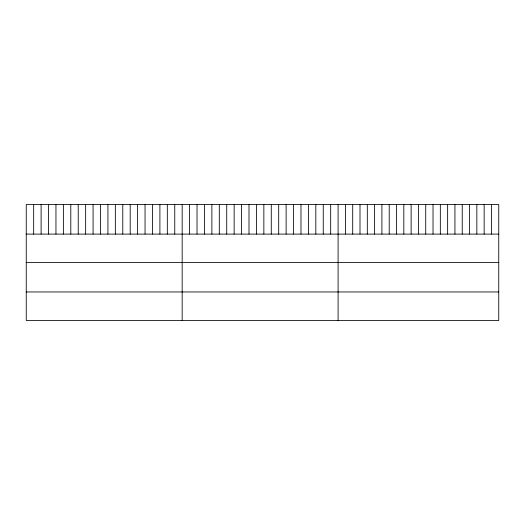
<?xml version="1.0" encoding="UTF-8"?>
<svg xmlns="http://www.w3.org/2000/svg" width="525" height="525" viewBox="0 0 525 525"><rect width="100%" height="100%" fill="white"/><g stroke="black" fill="none" stroke-linecap="round" stroke-linejoin="round"><path stroke-width="0.79" d="M498.75 234.098L498.75 320.453L26.25 320.453L26.25 204.547L498.75 204.547L498.75 234.098L26.25 234.098M26.25 262.592L498.75 262.592M26.25 291.959L498.75 291.959M491.446 204.547L491.446 234.098M484.148 204.547L484.148 234.098M476.844 204.547L476.844 234.098M469.54 204.547L469.54 234.098M462.236 204.547L462.236 234.098M454.939 204.547L454.939 234.098M447.635 204.547L447.635 234.098M440.331 204.547L440.331 234.098M433.027 204.547L433.027 234.098M425.729 204.547L425.729 234.098M418.425 204.547L418.425 234.098M411.121 204.547L411.121 234.098M403.823 204.547L403.823 234.098M396.519 204.547L396.519 234.098M389.215 204.547L389.215 234.098M381.911 204.547L381.911 234.098M374.614 204.547L374.614 234.098M367.31 204.547L367.31 234.098M360.006 204.547L360.006 234.098M352.702 204.547L352.702 234.098M345.404 204.547L345.404 234.098M338.1 204.547L338.1 320.453M330.678 204.547L330.678 234.098M323.249 204.547L323.249 234.098M315.827 204.547L315.827 234.098M308.398 204.547L308.398 234.098M300.976 204.547L300.976 234.098M293.547 204.547L293.547 234.098M286.125 204.547L286.125 234.098M278.703 204.547L278.703 234.098M271.274 204.547L271.274 234.098M263.852 204.547L263.852 234.098M256.423 204.547L256.423 234.098M249.001 204.547L249.001 234.098M241.572 204.547L241.572 234.098M234.15 204.547L234.15 234.098M226.728 204.547L226.728 234.098M219.299 204.547L219.299 234.098M211.877 204.547L211.877 234.098M204.448 204.547L204.448 234.098M197.026 204.547L197.026 234.098M189.597 204.547L189.597 234.098M182.175 204.547L182.175 320.453M174.753 204.547L174.753 234.098M167.324 204.547L167.324 234.098M159.902 204.547L159.902 234.098M152.473 204.547L152.473 234.098M145.051 204.547L145.051 234.098M137.622 204.547L137.622 234.098M130.2 204.547L130.2 234.098M122.778 204.547L122.778 234.098M115.349 204.547L115.349 234.098M107.927 204.547L107.927 234.098M100.498 204.547L100.498 234.098M93.076 204.547L93.076 234.098M85.647 204.547L85.647 234.098M78.225 204.547L78.225 234.098M70.803 204.547L70.803 234.098M63.374 204.547L63.374 234.098M55.952 204.547L55.952 234.098M48.523 204.547L48.523 234.098M41.101 204.547L41.101 234.098M33.672 204.547L33.672 234.098"/></g></svg>
